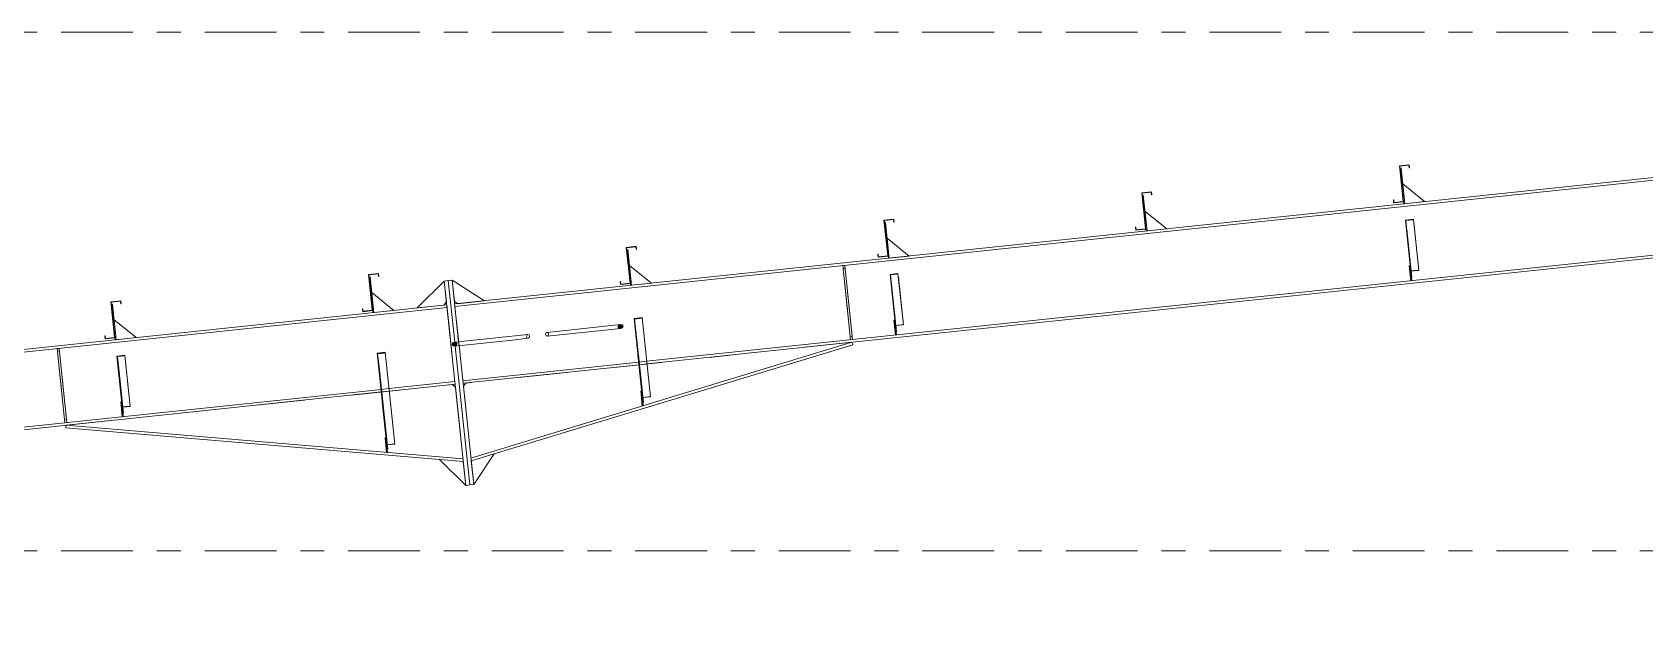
# Model space of a CAD drawing. Header units: millimetres. Extents: x -49 to 773, y -65 to 509.
# Drawn here: x 96.8 to 164.2, y 88.7 to 113.5 of the extents above; entities that cross this region are included whole.
import ezdxf

# ---------------------------------------------------------------- set-up
doc = ezdxf.new("R2010")
doc.units = ezdxf.units.MM
for name, pattern in [('XKITLINE00', [0]), ('XKITLINE02', [4, 2, -2]), ('XKITLINE03', [6, 3, -1, 1, -1])]:
    doc.linetypes.add(name, pattern=pattern)
doc.layers.add('Part', color=2, linetype='Continuous', lineweight=0)
doc.layers.add('S-grid', color=1, linetype='Continuous', lineweight=0)

# ---------------------------------------------------------------- blocks, each defined once
blk = doc.blocks.new('*A11')
at = {"layer": 'Part'}
blk.add_hatch(color=3, dxfattribs=at).paths.add_polyline_path([(100.331, 100.013), (100.662, 100.048), (100.664, 100.027), (100.35, 99.994), (100.392, 99.595), (100.375, 99.593)], flags=17)
blk = doc.blocks.new('*A12')
at = {"layer": 'Part'}
blk.add_hatch(color=3, dxfattribs=at).paths.add_polyline_path([(111.211, 100.135), (111.543, 100.17), (111.546, 100.141), (111.231, 100.108), (111.288, 99.565), (111.272, 99.563)], flags=17)
blk = doc.blocks.new('*A13')
at = {"layer": 'Part'}
blk.add_hatch(color=3, dxfattribs=at).paths.add_polyline_path([(121.952, 101.584), (122.283, 101.619), (122.286, 101.593), (121.971, 101.56), (122.023, 101.066), (122.007, 101.064)], flags=17)
blk = doc.blocks.new('*A14')
at = {"layer": 'Part'}
blk.add_hatch(color=3, dxfattribs=at).paths.add_polyline_path([(132.651, 103.422), (132.983, 103.457), (132.985, 103.436), (132.67, 103.403), (132.712, 103.004), (132.696, 103.002)], flags=17)
blk = doc.blocks.new('*A40')
at = {"layer": 'Part'}
blk.add_hatch(color=3, dxfattribs=at).paths.add_polyline_path([(121.375, 101.327), (121.454, 101.311), (121.492, 101.256), (121.466, 101.194), (121.393, 101.161), (121.314, 101.178), (121.276, 101.233), (121.301, 101.295)], flags=17)
blk = doc.blocks.new('*A41')
at = {"layer": 'Part'}
blk.add_hatch(color=3, dxfattribs=at).paths.add_polyline_path([(114.44, 100.596), (114.519, 100.579), (114.557, 100.524), (114.531, 100.462), (114.457, 100.43), (114.378, 100.446), (114.34, 100.501), (114.366, 100.563)], flags=17)
blk = doc.blocks.new('*A50')
at = {"layer": 'Part'}
blk.add_hatch(color=3, dxfattribs=at).paths.add_polyline_path([(100.076, 102.282), (100.491, 102.325), (100.504, 102.201), (100.489, 102.199), (100.477, 102.309), (100.093, 102.268), (100.25, 100.775), (99.836, 100.731), (99.823, 100.856), (99.838, 100.857), (99.849, 100.748), (100.234, 100.788)], flags=17)
blk = doc.blocks.new('*A51')
at = {"layer": 'Part'}
blk.add_hatch(color=3, dxfattribs=at).paths.add_polyline_path([(100.076, 102.282), (100.491, 102.325), (100.504, 102.201), (100.489, 102.199), (100.477, 102.309), (100.093, 102.268), (100.25, 100.775), (99.836, 100.731), (99.823, 100.856), (99.838, 100.857), (99.849, 100.748), (100.234, 100.788)], flags=17)
blk = doc.blocks.new('*A52')
at = {"layer": 'Part'}
blk.add_hatch(color=3, dxfattribs=at).paths.add_polyline_path([(110.85, 103.418), (111.264, 103.462), (111.277, 103.337), (111.263, 103.336), (111.251, 103.445), (110.866, 103.405), (111.024, 101.911), (110.61, 101.868), (110.596, 101.992), (110.611, 101.993), (110.623, 101.884), (111.007, 101.925)], flags=17)
blk = doc.blocks.new('*A53')
at = {"layer": 'Part'}
blk.add_hatch(color=3, dxfattribs=at).paths.add_polyline_path([(110.85, 103.418), (111.264, 103.462), (111.277, 103.337), (111.263, 103.336), (111.251, 103.445), (110.866, 103.405), (111.024, 101.911), (110.61, 101.868), (110.596, 101.992), (110.611, 101.993), (110.623, 101.884), (111.007, 101.925)], flags=17)
blk = doc.blocks.new('*A54')
at = {"layer": 'Part'}
blk.add_hatch(color=3, dxfattribs=at).paths.add_polyline_path([(121.624, 104.554), (122.038, 104.598), (122.051, 104.474), (122.036, 104.472), (122.025, 104.582), (121.64, 104.541), (121.798, 103.048), (121.383, 103.004), (121.37, 103.128), (121.385, 103.13), (121.396, 103.02), (121.781, 103.061)], flags=17)
blk = doc.blocks.new('*A55')
at = {"layer": 'Part'}
blk.add_hatch(color=3, dxfattribs=at).paths.add_polyline_path([(121.624, 104.554), (122.038, 104.598), (122.051, 104.474), (122.036, 104.472), (122.025, 104.582), (121.64, 104.541), (121.798, 103.048), (121.383, 103.004), (121.37, 103.128), (121.385, 103.13), (121.396, 103.02), (121.781, 103.061)], flags=17)
blk = doc.blocks.new('*A56')
at = {"layer": 'Part'}
blk.add_hatch(color=3, dxfattribs=at).paths.add_polyline_path([(132.397, 105.691), (132.811, 105.734), (132.825, 105.61), (132.81, 105.609), (132.798, 105.718), (132.414, 105.677), (132.571, 104.184), (132.157, 104.14), (132.144, 104.265), (132.159, 104.266), (132.17, 104.157), (132.555, 104.197)], flags=17)
blk = doc.blocks.new('*A57')
at = {"layer": 'Part'}
blk.add_hatch(color=3, dxfattribs=at).paths.add_polyline_path([(132.397, 105.691), (132.811, 105.734), (132.825, 105.61), (132.81, 105.609), (132.798, 105.718), (132.414, 105.677), (132.571, 104.184), (132.157, 104.14), (132.144, 104.265), (132.159, 104.266), (132.17, 104.157), (132.555, 104.197)], flags=17)
blk = doc.blocks.new('*A70')
at = {"layer": 'Part'}
blk.add_hatch(color=3, dxfattribs=at).paths.add_polyline_path([(154.199, 105.695), (154.53, 105.73), (154.532, 105.709), (154.217, 105.675), (154.259, 105.277), (154.243, 105.275)], flags=17)
blk = doc.blocks.new('*A76')
at = {"layer": 'Part'}
blk.add_hatch(color=3, dxfattribs=at).paths.add_polyline_path([(143.171, 106.827), (143.585, 106.871), (143.598, 106.746), (143.583, 106.745), (143.572, 106.854), (143.187, 106.814), (143.345, 105.32), (142.93, 105.277), (142.917, 105.401), (142.932, 105.403), (142.944, 105.293), (143.328, 105.334)], flags=17)
blk = doc.blocks.new('*A77')
at = {"layer": 'Part'}
blk.add_hatch(color=3, dxfattribs=at).paths.add_polyline_path([(143.171, 106.827), (143.585, 106.871), (143.598, 106.746), (143.583, 106.745), (143.572, 106.854), (143.187, 106.814), (143.345, 105.32), (142.93, 105.277), (142.917, 105.401), (142.932, 105.403), (142.944, 105.293), (143.328, 105.334)], flags=17)
blk = doc.blocks.new('*A79')
at = {"layer": 'Part'}
blk.add_hatch(color=3, dxfattribs=at).paths.add_polyline_path([(153.944, 107.963), (154.359, 108.007), (154.372, 107.883), (154.357, 107.881), (154.345, 107.991), (153.961, 107.95), (154.118, 106.457), (153.704, 106.413), (153.691, 106.537), (153.706, 106.539), (153.717, 106.43), (154.102, 106.47)], flags=17)
blk = doc.blocks.new('*A80')
at = {"layer": 'Part'}
blk.add_hatch(color=3, dxfattribs=at).paths.add_polyline_path([(153.944, 107.963), (154.359, 108.007), (154.372, 107.883), (154.357, 107.881), (154.345, 107.991), (153.961, 107.95), (154.118, 106.457), (153.704, 106.413), (153.691, 106.537), (153.706, 106.539), (153.717, 106.43), (154.102, 106.47)], flags=17)
blk = doc.blocks.new('*A276')
at = {"layer": 'S-grid', "color": 1, "linetype": 'XKITLINE03', "lineweight": 0}
blk.add_line((-10, 113.542), (165.458, 113.542), dxfattribs=at)
blk = doc.blocks.new('*A277')
at = {"layer": 'S-grid', "color": 1, "linetype": 'XKITLINE03', "lineweight": 0}
blk.add_line((-10, 91.875), (266.6, 91.875), dxfattribs=at)
blk = doc.blocks.new('*A279')
at = {"layer": 'Part', "color": 2, "linetype": 'XKITLINE00', "lineweight": 0}
for p, q in [((186.667, 109.806), (114.45, 102.189)), ((186.679, 109.698), (114.462, 102.081)), ((186.676, 109.723), (186.679, 109.698)), ((187.006, 106.599), (122.476, 99.793)), ((187.006, 106.599), (187.017, 106.491)), ((187.017, 106.491), (122.487, 99.685)), ((122.145, 99.758), (114.788, 98.982)), ((122.156, 99.65), (114.8, 98.874))]:
    blk.add_line(p, q, dxfattribs=at)
at = {"layer": 'Part', "color": 7, "linetype": 'XKITLINE02', "lineweight": 0}
for p, q in [((186.667, 109.806), (186.676, 109.723)), ((186.679, 109.698), (187.006, 106.599)), ((114.45, 102.189), (114.8, 98.874)), ((122.476, 99.793), (122.145, 99.758)), ((122.487, 99.685), (122.156, 99.65))]:
    blk.add_line(p, q, dxfattribs=at)
blk = doc.blocks.new('*A321')
at = {"layer": 'Part', "color": 2, "linetype": 'XKITLINE00', "lineweight": 0}
for p, q in [((114.119, 102.154), (15.029, 91.702)), ((114.13, 102.046), (15.151, 91.606)), ((111.371, 98.621), (25.514, 89.565)), ((111.382, 98.513), (25.525, 89.458)), ((114.457, 98.947), (111.702, 98.656)), ((114.468, 98.839), (111.714, 98.548)), ((25.182, 89.53), (18.657, 88.842)), ((25.194, 89.423), (18.779, 88.746))]:
    blk.add_line(p, q, dxfattribs=at)
at = {"layer": 'Part', "color": 7, "linetype": 'XKITLINE02', "lineweight": 0}
for p, q in [((114.119, 102.154), (114.468, 98.839)), ((111.702, 98.656), (111.371, 98.621)), ((111.714, 98.548), (111.382, 98.513)), ((15.029, 91.702), (18.779, 88.746)), ((25.514, 89.565), (25.182, 89.53)), ((25.525, 89.458), (25.194, 89.423))]:
    blk.add_line(p, q, dxfattribs=at)
blk = doc.blocks.new('*A331')
at = {"layer": 'Part', "color": 7, "linetype": 'XKITLINE02', "lineweight": 0}
for p, q in [((100.583, 97.625), (100.331, 100.013)), ((100.599, 97.626), (100.35, 99.994)), ((100.888, 97.908), (100.662, 100.048)), ((100.555, 97.886), (100.887, 97.921)), ((100.573, 97.875), (100.888, 97.908)), ((100.583, 97.625), (100.599, 97.626))]:
    blk.add_line(p, q, dxfattribs=at)
blk = doc.blocks.new('*A332')
at = {"layer": 'Part', "color": 7, "linetype": 'XKITLINE02', "lineweight": 0}
for p, q in [((111.635, 96.117), (111.211, 100.135)), ((111.652, 96.118), (111.231, 100.108)), ((111.947, 96.334), (111.543, 100.17)), ((111.615, 96.309), (111.946, 96.344)), ((111.632, 96.301), (111.947, 96.334)), ((111.635, 96.117), (111.652, 96.118))]:
    blk.add_line(p, q, dxfattribs=at)
blk = doc.blocks.new('*A333')
at = {"layer": 'Part', "color": 7, "linetype": 'XKITLINE02', "lineweight": 0}
for p, q in [((98.211, 97.124), (114.347, 98.826)), ((114.481, 98.718), (114.809, 95.607))]:
    blk.add_line(p, q, dxfattribs=at)
at = {"layer": 'Part', "color": 2, "linetype": 'XKITLINE00', "lineweight": 0}
for p, q in [((114.347, 98.826), (114.481, 98.718)), ((98.211, 97.124), (98.202, 97.016)), ((114.798, 95.717), (98.211, 97.124)), ((114.809, 95.607), (98.202, 97.016))]:
    blk.add_line(p, q, dxfattribs=at)
blk = doc.blocks.new('*A334')
at = {"layer": 'Part', "color": 2, "linetype": 'XKITLINE00', "lineweight": 0}
for p, q in [((111.542, 96.601), (111.584, 96.605)), ((111.607, 95.987), (111.542, 96.601)), ((111.604, 96.41), (111.649, 95.984))]:
    blk.add_line(p, q, dxfattribs=at)
at = {"layer": 'Part', "color": 7, "linetype": 'XKITLINE02', "lineweight": 0}
for p, q in [((111.584, 96.605), (111.604, 96.41)), ((111.595, 96.104), (111.636, 96.108)), ((111.607, 95.987), (111.608, 95.979)), ((111.649, 95.984), (111.608, 95.979))]:
    blk.add_line(p, q, dxfattribs=at)
blk = doc.blocks.new('*A335')
at = {"layer": 'Part', "color": 7, "linetype": 'XKITLINE02', "lineweight": 0}
for p, q in [((111.584, 96.605), (111.542, 96.601)), ((111.542, 96.601), (111.608, 95.979)), ((111.649, 95.984), (111.584, 96.605)), ((111.595, 96.104), (111.636, 96.108)), ((111.608, 95.979), (111.649, 95.984))]:
    blk.add_line(p, q, dxfattribs=at)
blk = doc.blocks.new('*A336')
at = {"layer": 'Part', "color": 2, "linetype": 'XKITLINE00', "lineweight": 0}
for p, q in [((100.49, 98.102), (100.532, 98.106)), ((100.556, 97.48), (100.49, 98.102)), ((100.559, 97.847), (100.597, 97.485))]:
    blk.add_line(p, q, dxfattribs=at)
at = {"layer": 'Part', "color": 7, "linetype": 'XKITLINE02', "lineweight": 0}
for p, q in [((100.532, 98.106), (100.559, 97.847)), ((100.543, 97.605), (100.584, 97.609)), ((100.597, 97.485), (100.556, 97.48))]:
    blk.add_line(p, q, dxfattribs=at)
blk = doc.blocks.new('*A337')
at = {"layer": 'Part', "color": 7, "linetype": 'XKITLINE02', "lineweight": 0}
for p, q in [((100.532, 98.106), (100.49, 98.102)), ((100.49, 98.102), (100.556, 97.48)), ((100.597, 97.485), (100.532, 98.106)), ((100.543, 97.605), (100.584, 97.609)), ((100.556, 97.48), (100.597, 97.485))]:
    blk.add_line(p, q, dxfattribs=at)
blk = doc.blocks.new('*A340')
at = {"layer": 'Part', "color": 7, "linetype": 'XKITLINE02', "lineweight": 0}
for p, q in [((97.915, 100.336), (97.832, 100.327)), ((97.832, 100.327), (98.159, 97.228)), ((97.845, 100.203), (97.928, 100.212)), ((98.242, 97.236), (97.915, 100.336)), ((98.146, 97.352), (98.228, 97.361)), ((98.159, 97.228), (98.242, 97.236))]:
    blk.add_line(p, q, dxfattribs=at)
blk = doc.blocks.new('*A341')
at = {"layer": 'Part', "color": 7, "linetype": 'XKITLINE02', "lineweight": 0}
for p, q in [((97.915, 100.336), (97.832, 100.327)), ((97.845, 100.203), (97.928, 100.212)), ((98.228, 97.361), (98.146, 97.352)), ((98.242, 97.236), (98.159, 97.228))]:
    blk.add_line(p, q, dxfattribs=at)
at = {"layer": 'Part', "color": 2, "linetype": 'XKITLINE00', "lineweight": 0}
for p, q in [((98.159, 97.228), (97.832, 100.327)), ((97.915, 100.336), (98.242, 97.236))]:
    blk.add_line(p, q, dxfattribs=at)
blk = doc.blocks.new('*A342')
at = {"layer": 'Part', "color": 2, "linetype": 'XKITLINE00', "lineweight": 0}
for p, q in [((100.331, 100.013), (100.662, 100.048)), ((100.375, 99.593), (100.331, 100.013)), ((100.664, 100.027), (100.35, 99.994)), ((100.35, 99.994), (100.392, 99.595)), ((100.662, 100.048), (100.888, 97.908)), ((100.392, 99.595), (100.375, 99.593)), ((100.375, 99.593), (100.559, 97.847)), ((100.599, 97.626), (100.392, 99.595)), ((100.573, 97.875), (100.888, 97.908)), ((100.583, 97.625), (100.599, 97.626))]:
    blk.add_line(p, q, dxfattribs=at)
at = {"layer": 'Part', "color": 7, "linetype": 'XKITLINE02', "lineweight": 0}
for p, q in [((100.555, 97.886), (100.887, 97.921)), ((100.559, 97.847), (100.583, 97.625))]:
    blk.add_line(p, q, dxfattribs=at)
blk = doc.blocks.new('*A343')
at = {"layer": 'Part', "color": 2, "linetype": 'XKITLINE00', "lineweight": 0}
for p, q in [((100.143, 102.188), (100.102, 102.184)), ((100.301, 100.696), (100.143, 102.188)), ((100.25, 100.775), (100.259, 100.692))]:
    blk.add_line(p, q, dxfattribs=at)
at = {"layer": 'Part', "color": 7, "linetype": 'XKITLINE02', "lineweight": 0}
for p, q in [((100.102, 102.184), (100.25, 100.775)), ((100.259, 100.692), (100.301, 100.696))]:
    blk.add_line(p, q, dxfattribs=at)
blk = doc.blocks.new('*A344')
at = {"layer": 'Part', "color": 2, "linetype": 'XKITLINE00', "lineweight": 0}
blk.add_line((101.129, 100.784), (100.213, 101.525), dxfattribs=at)
at = {"layer": 'Part', "color": 7, "linetype": 'XKITLINE02', "lineweight": 0}
for p, q in [((100.213, 101.525), (100.301, 100.696)), ((100.301, 100.696), (101.129, 100.784))]:
    blk.add_line(p, q, dxfattribs=at)
blk = doc.blocks.new('*A345')
at = {"layer": 'Part', "color": 2, "linetype": 'XKITLINE00', "lineweight": 0}
for p, q in [((114.014, 103.148), (112.876, 102.023)), ((113.994, 102.141), (114.106, 102.278))]:
    blk.add_line(p, q, dxfattribs=at)
at = {"layer": 'Part', "color": 7, "linetype": 'XKITLINE02', "lineweight": 0}
for p, q in [((114.106, 102.278), (114.014, 103.148)), ((112.876, 102.023), (113.994, 102.141))]:
    blk.add_line(p, q, dxfattribs=at)
blk = doc.blocks.new('*A346')
at = {"layer": 'Part', "color": 2, "linetype": 'XKITLINE00', "lineweight": 0}
blk.add_line((111.903, 101.92), (110.987, 102.662), dxfattribs=at)
at = {"layer": 'Part', "color": 7, "linetype": 'XKITLINE02', "lineweight": 0}
for p, q in [((110.987, 102.662), (111.074, 101.833)), ((111.074, 101.833), (111.903, 101.92))]:
    blk.add_line(p, q, dxfattribs=at)
blk = doc.blocks.new('*A347')
at = {"layer": 'Part', "color": 2, "linetype": 'XKITLINE00', "lineweight": 0}
for p, q in [((110.917, 103.325), (110.875, 103.32)), ((111.074, 101.833), (110.917, 103.325)), ((111.024, 101.911), (111.033, 101.828))]:
    blk.add_line(p, q, dxfattribs=at)
at = {"layer": 'Part', "color": 7, "linetype": 'XKITLINE02', "lineweight": 0}
for p, q in [((110.875, 103.32), (111.024, 101.911)), ((111.033, 101.828), (111.074, 101.833))]:
    blk.add_line(p, q, dxfattribs=at)
blk = doc.blocks.new('*A348')
at = {"layer": 'Part', "color": 2, "linetype": 'XKITLINE00', "lineweight": 0}
for p, q in [((111.543, 100.17), (111.211, 100.135)), ((111.211, 100.135), (111.604, 96.41)), ((111.231, 100.108), (111.546, 100.141)), ((111.231, 100.108), (111.288, 99.565)), ((111.947, 96.334), (111.543, 100.17)), ((111.288, 99.565), (111.272, 99.563)), ((111.652, 96.118), (111.288, 99.565)), ((111.632, 96.301), (111.947, 96.334)), ((111.635, 96.117), (111.652, 96.118))]:
    blk.add_line(p, q, dxfattribs=at)
at = {"layer": 'Part', "color": 7, "linetype": 'XKITLINE02', "lineweight": 0}
for p, q in [((111.604, 96.41), (111.635, 96.117)), ((111.615, 96.309), (111.946, 96.344))]:
    blk.add_line(p, q, dxfattribs=at)
blk = doc.blocks.new('*A349')
at = {"layer": 'Part', "color": 7, "linetype": 'XKITLINE02', "lineweight": 0}
for p, q in [((122.322, 98.073), (121.952, 101.584)), ((122.339, 98.075), (121.971, 101.56)), ((122.633, 98.308), (122.283, 101.619)), ((122.3, 98.284), (122.631, 98.319)), ((122.318, 98.275), (122.633, 98.308)), ((122.322, 98.073), (122.339, 98.075))]:
    blk.add_line(p, q, dxfattribs=at)
blk = doc.blocks.new('*A350')
at = {"layer": 'Part', "color": 7, "linetype": 'XKITLINE02', "lineweight": 0}
for p, q in [((132.903, 101.034), (132.651, 103.422)), ((132.92, 101.035), (132.67, 103.403)), ((133.209, 101.317), (132.983, 103.457)), ((132.876, 101.295), (133.207, 101.33)), ((132.894, 101.284), (133.209, 101.317)), ((132.903, 101.034), (132.92, 101.035))]:
    blk.add_line(p, q, dxfattribs=at)
blk = doc.blocks.new('*A351')
at = {"layer": 'Part', "color": 7, "linetype": 'XKITLINE02', "lineweight": 0}
for p, q in [((131.057, 100.589), (114.921, 98.887)), ((114.813, 98.753), (115.141, 95.642))]:
    blk.add_line(p, q, dxfattribs=at)
at = {"layer": 'Part', "color": 2, "linetype": 'XKITLINE00', "lineweight": 0}
for p, q in [((131.057, 100.589), (115.129, 95.752)), ((131.089, 100.485), (115.141, 95.642)), ((131.057, 100.589), (131.089, 100.485)), ((114.921, 98.887), (114.813, 98.753))]:
    blk.add_line(p, q, dxfattribs=at)
blk = doc.blocks.new('*A352')
at = {"layer": 'Part', "color": 2, "linetype": 'XKITLINE00', "lineweight": 0}
blk.add_line((113.813, 95.691), (114.914, 94.612), dxfattribs=at)
at = {"layer": 'Part', "color": 7, "linetype": 'XKITLINE02', "lineweight": 0}
for p, q in [((114.809, 95.607), (113.813, 95.691)), ((114.914, 94.612), (114.809, 95.607))]:
    blk.add_line(p, q, dxfattribs=at)
blk = doc.blocks.new('*A353')
at = {"layer": 'Part', "color": 7, "linetype": 'XKITLINE02', "lineweight": 0}
for p, q in [((116.098, 95.932), (115.141, 95.642)), ((115.141, 95.642), (115.246, 94.647))]:
    blk.add_line(p, q, dxfattribs=at)
at = {"layer": 'Part', "color": 2, "linetype": 'XKITLINE00', "lineweight": 0}
blk.add_line((115.246, 94.647), (116.098, 95.932), dxfattribs=at)
blk = doc.blocks.new('*A354')
at = {"layer": 'Part', "color": 2, "linetype": 'XKITLINE00', "lineweight": 0}
for p, q in [((114.18, 103.166), (114.014, 103.148)), ((114.014, 103.148), (114.914, 94.612)), ((114.18, 103.166), (114.451, 100.597)), ((115.08, 94.63), (114.468, 100.431)), ((115.08, 94.63), (114.914, 94.612))]:
    blk.add_line(p, q, dxfattribs=at)
at = {"layer": 'Part', "color": 7, "linetype": 'XKITLINE02', "lineweight": 0}
blk.add_line((114.451, 100.597), (114.468, 100.431), dxfattribs=at)
blk = doc.blocks.new('*A355')
at = {"layer": 'Part', "color": 2, "linetype": 'XKITLINE00', "lineweight": 0}
for p, q in [((114.345, 103.183), (114.18, 103.166)), ((114.18, 103.166), (114.451, 100.597)), ((114.345, 103.183), (114.616, 100.614)), ((114.634, 100.449), (115.246, 94.647)), ((115.08, 94.63), (114.468, 100.431)), ((115.246, 94.647), (115.08, 94.63))]:
    blk.add_line(p, q, dxfattribs=at)
at = {"layer": 'Part', "color": 7, "linetype": 'XKITLINE02', "lineweight": 0}
for p, q in [((114.451, 100.597), (114.468, 100.431)), ((114.616, 100.614), (114.634, 100.449))]:
    blk.add_line(p, q, dxfattribs=at)
blk = doc.blocks.new('*A356')
at = {"layer": 'Part', "color": 2, "linetype": 'XKITLINE00', "lineweight": 0}
for p, q in [((122.283, 101.619), (121.952, 101.584)), ((121.952, 101.584), (122.293, 98.349)), ((121.971, 101.56), (122.286, 101.593)), ((121.971, 101.56), (122.023, 101.066)), ((122.633, 98.308), (122.283, 101.619)), ((122.023, 101.066), (122.007, 101.064)), ((122.339, 98.075), (122.023, 101.066)), ((122.318, 98.275), (122.633, 98.308)), ((122.322, 98.073), (122.339, 98.075))]:
    blk.add_line(p, q, dxfattribs=at)
at = {"layer": 'Part', "color": 7, "linetype": 'XKITLINE02', "lineweight": 0}
for p, q in [((122.293, 98.349), (122.322, 98.073)), ((122.3, 98.284), (122.631, 98.319))]:
    blk.add_line(p, q, dxfattribs=at)
blk = doc.blocks.new('*A357')
at = {"layer": 'Part', "color": 2, "linetype": 'XKITLINE00', "lineweight": 0}
for p, q in [((121.69, 104.461), (121.649, 104.457)), ((121.848, 102.969), (121.69, 104.461)), ((121.798, 103.048), (121.806, 102.965))]:
    blk.add_line(p, q, dxfattribs=at)
at = {"layer": 'Part', "color": 7, "linetype": 'XKITLINE02', "lineweight": 0}
for p, q in [((121.649, 104.457), (121.798, 103.048)), ((121.806, 102.965), (121.848, 102.969))]:
    blk.add_line(p, q, dxfattribs=at)
blk = doc.blocks.new('*A358')
at = {"layer": 'Part', "color": 2, "linetype": 'XKITLINE00', "lineweight": 0}
blk.add_line((122.676, 103.057), (121.76, 103.798), dxfattribs=at)
at = {"layer": 'Part', "color": 7, "linetype": 'XKITLINE02', "lineweight": 0}
for p, q in [((121.76, 103.798), (121.848, 102.969)), ((121.848, 102.969), (122.676, 103.057))]:
    blk.add_line(p, q, dxfattribs=at)
blk = doc.blocks.new('*A359')
at = {"layer": 'Part', "color": 2, "linetype": 'XKITLINE00', "lineweight": 0}
for p, q in [((122.229, 98.557), (122.271, 98.562)), ((122.295, 97.936), (122.229, 98.557)), ((122.293, 98.349), (122.336, 97.94)), ((122.336, 97.94), (122.295, 97.936))]:
    blk.add_line(p, q, dxfattribs=at)
at = {"layer": 'Part', "color": 7, "linetype": 'XKITLINE02', "lineweight": 0}
for p, q in [((122.271, 98.562), (122.293, 98.349)), ((122.282, 98.06), (122.323, 98.065))]:
    blk.add_line(p, q, dxfattribs=at)
blk = doc.blocks.new('*A360')
at = {"layer": 'Part', "color": 7, "linetype": 'XKITLINE02', "lineweight": 0}
for p, q in [((122.271, 98.562), (122.229, 98.557)), ((122.229, 98.557), (122.295, 97.936)), ((122.336, 97.94), (122.271, 98.562)), ((122.282, 98.06), (122.323, 98.065)), ((122.295, 97.936), (122.336, 97.94))]:
    blk.add_line(p, q, dxfattribs=at)
blk = doc.blocks.new('*A361')
at = {"layer": 'Part', "color": 2, "linetype": 'XKITLINE00', "lineweight": 0}
for p, q in [((115.693, 102.32), (114.345, 103.183)), ((114.437, 102.313), (114.575, 102.202))]:
    blk.add_line(p, q, dxfattribs=at)
at = {"layer": 'Part', "color": 7, "linetype": 'XKITLINE02', "lineweight": 0}
for p, q in [((114.345, 103.183), (114.437, 102.313)), ((114.575, 102.202), (115.693, 102.32))]:
    blk.add_line(p, q, dxfattribs=at)
blk = doc.blocks.new('*A362')
at = {"layer": 'Part', "color": 7, "linetype": 'XKITLINE02', "lineweight": 0}
for p, q in [((132.853, 101.515), (132.811, 101.511)), ((132.811, 101.511), (132.877, 100.89)), ((132.918, 100.894), (132.853, 101.515)), ((132.864, 101.014), (132.905, 101.018)), ((132.877, 100.89), (132.918, 100.894))]:
    blk.add_line(p, q, dxfattribs=at)
blk = doc.blocks.new('*A363')
at = {"layer": 'Part', "color": 2, "linetype": 'XKITLINE00', "lineweight": 0}
for p, q in [((132.811, 101.511), (132.853, 101.515)), ((132.877, 100.89), (132.811, 101.511)), ((132.88, 101.256), (132.918, 100.894))]:
    blk.add_line(p, q, dxfattribs=at)
at = {"layer": 'Part', "color": 7, "linetype": 'XKITLINE02', "lineweight": 0}
for p, q in [((132.853, 101.515), (132.88, 101.256)), ((132.864, 101.014), (132.905, 101.018)), ((132.918, 100.894), (132.877, 100.89))]:
    blk.add_line(p, q, dxfattribs=at)
blk = doc.blocks.new('*A364')
at = {"layer": 'Part', "color": 2, "linetype": 'XKITLINE00', "lineweight": 0}
blk.add_line((133.45, 104.193), (132.534, 104.934), dxfattribs=at)
at = {"layer": 'Part', "color": 7, "linetype": 'XKITLINE02', "lineweight": 0}
for p, q in [((132.534, 104.934), (132.621, 104.106)), ((132.621, 104.106), (133.45, 104.193))]:
    blk.add_line(p, q, dxfattribs=at)
blk = doc.blocks.new('*A365')
at = {"layer": 'Part', "color": 2, "linetype": 'XKITLINE00', "lineweight": 0}
for p, q in [((132.464, 105.597), (132.422, 105.593)), ((132.621, 104.106), (132.464, 105.597)), ((132.571, 104.184), (132.58, 104.101))]:
    blk.add_line(p, q, dxfattribs=at)
at = {"layer": 'Part', "color": 7, "linetype": 'XKITLINE02', "lineweight": 0}
for p, q in [((132.422, 105.593), (132.571, 104.184)), ((132.58, 104.101), (132.621, 104.106))]:
    blk.add_line(p, q, dxfattribs=at)
blk = doc.blocks.new('*A366')
at = {"layer": 'Part', "color": 2, "linetype": 'XKITLINE00', "lineweight": 0}
for p, q in [((132.651, 103.422), (132.983, 103.457)), ((132.696, 103.002), (132.651, 103.422)), ((132.67, 103.403), (132.985, 103.436)), ((132.92, 101.035), (132.67, 103.403)), ((132.983, 103.457), (133.209, 101.317)), ((132.696, 103.002), (132.712, 103.004)), ((132.696, 103.002), (132.88, 101.256)), ((132.894, 101.284), (133.209, 101.317)), ((132.903, 101.034), (132.92, 101.035))]:
    blk.add_line(p, q, dxfattribs=at)
at = {"layer": 'Part', "color": 7, "linetype": 'XKITLINE02', "lineweight": 0}
for p, q in [((132.876, 101.295), (133.207, 101.33)), ((132.88, 101.256), (132.903, 101.034))]:
    blk.add_line(p, q, dxfattribs=at)
blk = doc.blocks.new('*A367')
at = {"layer": 'Part', "color": 7, "linetype": 'XKITLINE02', "lineweight": 0}
for p, q in [((130.76, 103.8), (130.677, 103.792)), ((130.677, 103.792), (131.004, 100.692)), ((130.69, 103.667), (130.773, 103.676)), ((131.087, 100.701), (130.76, 103.8)), ((130.991, 100.816), (131.074, 100.825)), ((131.004, 100.692), (131.087, 100.701))]:
    blk.add_line(p, q, dxfattribs=at)
blk = doc.blocks.new('*A368')
at = {"layer": 'Part', "color": 7, "linetype": 'XKITLINE02', "lineweight": 0}
for p, q in [((130.76, 103.8), (130.677, 103.792)), ((130.69, 103.667), (130.773, 103.676)), ((131.074, 100.825), (130.991, 100.816)), ((131.087, 100.701), (131.004, 100.692))]:
    blk.add_line(p, q, dxfattribs=at)
at = {"layer": 'Part', "color": 2, "linetype": 'XKITLINE00', "lineweight": 0}
for p, q in [((131.004, 100.692), (130.677, 103.792)), ((130.76, 103.8), (131.087, 100.701))]:
    blk.add_line(p, q, dxfattribs=at)
blk = doc.blocks.new('*A442')
at = {"layer": 'Part', "color": 2, "linetype": 'XKITLINE00', "lineweight": 0}
for p, q in [((121.375, 101.327), (118.972, 101.074)), ((121.393, 101.161), (118.989, 100.908)), ((121.301, 101.295), (121.276, 101.233)), ((121.276, 101.233), (121.314, 101.178)), ((121.375, 101.327), (121.301, 101.295)), ((121.314, 101.178), (121.393, 101.161)), ((121.454, 101.311), (121.375, 101.327)), ((121.393, 101.161), (121.466, 101.194)), ((121.492, 101.256), (121.454, 101.311)), ((121.466, 101.194), (121.492, 101.256))]:
    blk.add_line(p, q, dxfattribs=at)
at = {"layer": 'Part', "color": 7, "linetype": 'XKITLINE02', "lineweight": 0}
for p, q in [((118.25, 100.914), (118.263, 100.974)), ((118.275, 100.857), (118.25, 100.914)), ((118.263, 100.974), (118.305, 101.003)), ((118.322, 100.838), (118.275, 100.857)), ((118.972, 101.074), (118.305, 101.003)), ((118.305, 101.003), (118.352, 100.984)), ((118.989, 100.908), (118.322, 100.838)), ((118.365, 100.867), (118.322, 100.838)), ((118.352, 100.984), (118.377, 100.927)), ((118.377, 100.927), (118.365, 100.867))]:
    blk.add_line(p, q, dxfattribs=at)
blk = doc.blocks.new('*A443')
at = {"layer": 'Part', "color": 2, "linetype": 'XKITLINE00', "lineweight": 0}
for p, q in [((114.366, 100.563), (114.34, 100.501)), ((114.34, 100.501), (114.378, 100.446)), ((114.44, 100.596), (114.366, 100.563)), ((114.378, 100.446), (114.457, 100.43)), ((116.844, 100.849), (114.44, 100.596)), ((114.519, 100.579), (114.44, 100.596)), ((116.862, 100.684), (114.457, 100.43)), ((114.457, 100.43), (114.531, 100.462)), ((114.557, 100.524), (114.519, 100.579)), ((114.531, 100.462), (114.557, 100.524))]:
    blk.add_line(p, q, dxfattribs=at)
at = {"layer": 'Part', "color": 7, "linetype": 'XKITLINE02', "lineweight": 0}
for p, q in [((117.511, 100.92), (116.844, 100.849)), ((117.528, 100.754), (116.862, 100.684)), ((117.456, 100.83), (117.469, 100.891)), ((117.481, 100.773), (117.456, 100.83)), ((117.469, 100.891), (117.511, 100.92)), ((117.528, 100.754), (117.481, 100.773)), ((117.511, 100.92), (117.558, 100.9)), ((117.571, 100.783), (117.528, 100.754)), ((117.558, 100.9), (117.583, 100.843)), ((117.583, 100.843), (117.571, 100.783))]:
    blk.add_line(p, q, dxfattribs=at)
blk = doc.blocks.new('*A452')
at = {"layer": 'Part', "color": 2, "linetype": 'XKITLINE00', "lineweight": 0}
for p, q in [((100.076, 102.282), (100.491, 102.325)), ((100.234, 100.788), (100.076, 102.282)), ((100.477, 102.309), (100.093, 102.268)), ((100.093, 102.268), (100.25, 100.775)), ((100.489, 102.199), (100.477, 102.309)), ((100.504, 102.201), (100.489, 102.199)), ((100.491, 102.325), (100.504, 102.201)), ((99.823, 100.856), (99.838, 100.857)), ((99.836, 100.731), (99.823, 100.856)), ((100.25, 100.775), (99.836, 100.731)), ((99.838, 100.857), (99.849, 100.748)), ((99.849, 100.748), (100.234, 100.788))]:
    blk.add_line(p, q, dxfattribs=at)
blk = doc.blocks.new('*A453')
at = {"layer": 'Part', "color": 2, "linetype": 'XKITLINE00', "lineweight": 0}
for p, q in [((100.076, 102.282), (100.491, 102.325)), ((100.234, 100.788), (100.076, 102.282)), ((100.477, 102.309), (100.093, 102.268)), ((100.093, 102.268), (100.25, 100.775)), ((100.489, 102.199), (100.477, 102.309)), ((100.504, 102.201), (100.489, 102.199)), ((100.491, 102.325), (100.504, 102.201)), ((99.823, 100.856), (99.838, 100.857)), ((99.836, 100.731), (99.823, 100.856)), ((100.25, 100.775), (99.836, 100.731)), ((99.838, 100.857), (99.849, 100.748)), ((99.849, 100.748), (100.234, 100.788))]:
    blk.add_line(p, q, dxfattribs=at)
blk = doc.blocks.new('*A454')
at = {"layer": 'Part', "color": 2, "linetype": 'XKITLINE00', "lineweight": 0}
for p, q in [((110.85, 103.418), (111.264, 103.462)), ((111.007, 101.925), (110.85, 103.418)), ((111.251, 103.445), (110.866, 103.405)), ((110.866, 103.405), (111.024, 101.911)), ((111.263, 103.336), (111.251, 103.445)), ((111.277, 103.337), (111.263, 103.336)), ((111.264, 103.462), (111.277, 103.337)), ((110.596, 101.992), (110.611, 101.993)), ((110.61, 101.868), (110.596, 101.992)), ((111.024, 101.911), (110.61, 101.868)), ((110.611, 101.993), (110.623, 101.884)), ((110.623, 101.884), (111.007, 101.925))]:
    blk.add_line(p, q, dxfattribs=at)
blk = doc.blocks.new('*A455')
at = {"layer": 'Part', "color": 2, "linetype": 'XKITLINE00', "lineweight": 0}
for p, q in [((110.85, 103.418), (111.264, 103.462)), ((111.007, 101.925), (110.85, 103.418)), ((111.251, 103.445), (110.866, 103.405)), ((110.866, 103.405), (111.024, 101.911)), ((111.263, 103.336), (111.251, 103.445)), ((111.277, 103.337), (111.263, 103.336)), ((111.264, 103.462), (111.277, 103.337)), ((110.596, 101.992), (110.611, 101.993)), ((110.61, 101.868), (110.596, 101.992)), ((111.024, 101.911), (110.61, 101.868)), ((110.611, 101.993), (110.623, 101.884)), ((110.623, 101.884), (111.007, 101.925))]:
    blk.add_line(p, q, dxfattribs=at)
blk = doc.blocks.new('*A456')
at = {"layer": 'Part', "color": 2, "linetype": 'XKITLINE00', "lineweight": 0}
for p, q in [((121.624, 104.554), (122.038, 104.598)), ((121.781, 103.061), (121.624, 104.554)), ((122.025, 104.582), (121.64, 104.541)), ((121.64, 104.541), (121.798, 103.048)), ((122.036, 104.472), (122.025, 104.582)), ((122.038, 104.598), (122.051, 104.474)), ((122.051, 104.474), (122.036, 104.472)), ((121.37, 103.128), (121.385, 103.13)), ((121.383, 103.004), (121.37, 103.128)), ((121.798, 103.048), (121.383, 103.004)), ((121.385, 103.13), (121.396, 103.02)), ((121.396, 103.02), (121.781, 103.061))]:
    blk.add_line(p, q, dxfattribs=at)
blk = doc.blocks.new('*A457')
at = {"layer": 'Part', "color": 2, "linetype": 'XKITLINE00', "lineweight": 0}
for p, q in [((121.624, 104.554), (122.038, 104.598)), ((121.781, 103.061), (121.624, 104.554)), ((122.025, 104.582), (121.64, 104.541)), ((121.64, 104.541), (121.798, 103.048)), ((122.036, 104.472), (122.025, 104.582)), ((122.038, 104.598), (122.051, 104.474)), ((122.051, 104.474), (122.036, 104.472)), ((121.37, 103.128), (121.385, 103.13)), ((121.383, 103.004), (121.37, 103.128)), ((121.798, 103.048), (121.383, 103.004)), ((121.385, 103.13), (121.396, 103.02)), ((121.396, 103.02), (121.781, 103.061))]:
    blk.add_line(p, q, dxfattribs=at)
blk = doc.blocks.new('*A458')
at = {"layer": 'Part', "color": 2, "linetype": 'XKITLINE00', "lineweight": 0}
for p, q in [((132.397, 105.691), (132.811, 105.734)), ((132.555, 104.197), (132.397, 105.691)), ((132.798, 105.718), (132.414, 105.677)), ((132.414, 105.677), (132.571, 104.184)), ((132.81, 105.609), (132.798, 105.718)), ((132.825, 105.61), (132.81, 105.609)), ((132.811, 105.734), (132.825, 105.61)), ((132.144, 104.265), (132.159, 104.266)), ((132.157, 104.14), (132.144, 104.265)), ((132.571, 104.184), (132.157, 104.14)), ((132.159, 104.266), (132.17, 104.157)), ((132.17, 104.157), (132.555, 104.197))]:
    blk.add_line(p, q, dxfattribs=at)
blk = doc.blocks.new('*A459')
at = {"layer": 'Part', "color": 2, "linetype": 'XKITLINE00', "lineweight": 0}
for p, q in [((132.397, 105.691), (132.811, 105.734)), ((132.555, 104.197), (132.397, 105.691)), ((132.798, 105.718), (132.414, 105.677)), ((132.414, 105.677), (132.571, 104.184)), ((132.81, 105.609), (132.798, 105.718)), ((132.825, 105.61), (132.81, 105.609)), ((132.811, 105.734), (132.825, 105.61)), ((132.144, 104.265), (132.159, 104.266)), ((132.157, 104.14), (132.144, 104.265)), ((132.571, 104.184), (132.157, 104.14)), ((132.159, 104.266), (132.17, 104.157)), ((132.17, 104.157), (132.555, 104.197))]:
    blk.add_line(p, q, dxfattribs=at)
blk = doc.blocks.new('*A542')
at = {"layer": 'Part', "color": 7, "linetype": 'XKITLINE02', "lineweight": 0}
for p, q in [((154.451, 103.306), (154.199, 105.695)), ((154.467, 103.308), (154.217, 105.675)), ((154.756, 103.59), (154.53, 105.73)), ((154.423, 103.568), (154.754, 103.603)), ((154.441, 103.557), (154.756, 103.59)), ((154.451, 103.306), (154.467, 103.308))]:
    blk.add_line(p, q, dxfattribs=at)
blk = doc.blocks.new('*A544')
at = {"layer": 'Part', "color": 2, "linetype": 'XKITLINE00', "lineweight": 0}
for p, q in [((154.199, 105.695), (154.53, 105.73)), ((154.243, 105.275), (154.199, 105.695)), ((154.532, 105.709), (154.217, 105.675)), ((154.217, 105.675), (154.259, 105.277)), ((154.259, 105.277), (154.243, 105.275)), ((154.243, 105.275), (154.427, 103.528)), ((154.467, 103.308), (154.259, 105.277)), ((154.53, 105.73), (154.756, 103.59)), ((154.441, 103.557), (154.756, 103.59)), ((154.451, 103.306), (154.467, 103.308))]:
    blk.add_line(p, q, dxfattribs=at)
at = {"layer": 'Part', "color": 7, "linetype": 'XKITLINE02', "lineweight": 0}
for p, q in [((154.423, 103.568), (154.754, 103.603)), ((154.427, 103.528), (154.451, 103.306))]:
    blk.add_line(p, q, dxfattribs=at)
blk = doc.blocks.new('*A545')
at = {"layer": 'Part', "color": 2, "linetype": 'XKITLINE00', "lineweight": 0}
for p, q in [((154.011, 107.87), (153.97, 107.866)), ((154.168, 106.378), (154.011, 107.87)), ((154.118, 106.457), (154.127, 106.374))]:
    blk.add_line(p, q, dxfattribs=at)
at = {"layer": 'Part', "color": 7, "linetype": 'XKITLINE02', "lineweight": 0}
for p, q in [((153.97, 107.866), (154.118, 106.457)), ((154.127, 106.374), (154.168, 106.378))]:
    blk.add_line(p, q, dxfattribs=at)
blk = doc.blocks.new('*A546')
at = {"layer": 'Part', "color": 2, "linetype": 'XKITLINE00', "lineweight": 0}
blk.add_line((154.997, 106.466), (154.081, 107.207), dxfattribs=at)
at = {"layer": 'Part', "color": 7, "linetype": 'XKITLINE02', "lineweight": 0}
for p, q in [((154.081, 107.207), (154.168, 106.378)), ((154.168, 106.378), (154.997, 106.466))]:
    blk.add_line(p, q, dxfattribs=at)
blk = doc.blocks.new('*A547')
at = {"layer": 'Part', "color": 2, "linetype": 'XKITLINE00', "lineweight": 0}
for p, q in [((154.358, 103.784), (154.4, 103.788)), ((154.424, 103.162), (154.358, 103.784)), ((154.427, 103.528), (154.465, 103.167))]:
    blk.add_line(p, q, dxfattribs=at)
at = {"layer": 'Part', "color": 7, "linetype": 'XKITLINE02', "lineweight": 0}
for p, q in [((154.4, 103.788), (154.427, 103.528)), ((154.411, 103.287), (154.452, 103.291)), ((154.465, 103.167), (154.424, 103.162))]:
    blk.add_line(p, q, dxfattribs=at)
blk = doc.blocks.new('*A548')
at = {"layer": 'Part', "color": 7, "linetype": 'XKITLINE02', "lineweight": 0}
for p, q in [((154.4, 103.788), (154.358, 103.784)), ((154.358, 103.784), (154.424, 103.162)), ((154.465, 103.167), (154.4, 103.788)), ((154.411, 103.287), (154.452, 103.291)), ((154.424, 103.162), (154.465, 103.167))]:
    blk.add_line(p, q, dxfattribs=at)
blk = doc.blocks.new('*A577')
at = {"layer": 'Part', "color": 2, "linetype": 'XKITLINE00', "lineweight": 0}
for p, q in [((143.171, 106.827), (143.585, 106.871)), ((143.328, 105.334), (143.171, 106.827)), ((143.572, 106.854), (143.187, 106.814)), ((143.187, 106.814), (143.345, 105.32)), ((143.583, 106.745), (143.572, 106.854)), ((143.598, 106.746), (143.583, 106.745)), ((143.585, 106.871), (143.598, 106.746)), ((142.917, 105.401), (142.932, 105.403)), ((142.93, 105.277), (142.917, 105.401)), ((143.345, 105.32), (142.93, 105.277)), ((142.932, 105.403), (142.944, 105.293)), ((142.944, 105.293), (143.328, 105.334))]:
    blk.add_line(p, q, dxfattribs=at)
blk = doc.blocks.new('*A578')
at = {"layer": 'Part', "color": 2, "linetype": 'XKITLINE00', "lineweight": 0}
for p, q in [((143.171, 106.827), (143.585, 106.871)), ((143.328, 105.334), (143.171, 106.827)), ((143.572, 106.854), (143.187, 106.814)), ((143.187, 106.814), (143.345, 105.32)), ((143.583, 106.745), (143.572, 106.854)), ((143.598, 106.746), (143.583, 106.745)), ((143.585, 106.871), (143.598, 106.746)), ((142.917, 105.401), (142.932, 105.403)), ((142.93, 105.277), (142.917, 105.401)), ((143.345, 105.32), (142.93, 105.277)), ((142.932, 105.403), (142.944, 105.293)), ((142.944, 105.293), (143.328, 105.334))]:
    blk.add_line(p, q, dxfattribs=at)
blk = doc.blocks.new('*A579')
at = {"layer": 'Part', "color": 2, "linetype": 'XKITLINE00', "lineweight": 0}
blk.add_line((144.224, 105.329), (143.307, 106.071), dxfattribs=at)
at = {"layer": 'Part', "color": 7, "linetype": 'XKITLINE02', "lineweight": 0}
for p, q in [((143.307, 106.071), (143.395, 105.242)), ((143.395, 105.242), (144.224, 105.329))]:
    blk.add_line(p, q, dxfattribs=at)
blk = doc.blocks.new('*A580')
at = {"layer": 'Part', "color": 2, "linetype": 'XKITLINE00', "lineweight": 0}
for p, q in [((143.237, 106.734), (143.196, 106.729)), ((143.395, 105.242), (143.237, 106.734)), ((143.345, 105.32), (143.353, 105.237))]:
    blk.add_line(p, q, dxfattribs=at)
at = {"layer": 'Part', "color": 7, "linetype": 'XKITLINE02', "lineweight": 0}
for p, q in [((143.196, 106.729), (143.345, 105.32)), ((143.353, 105.237), (143.395, 105.242))]:
    blk.add_line(p, q, dxfattribs=at)
blk = doc.blocks.new('*A582')
at = {"layer": 'Part', "color": 2, "linetype": 'XKITLINE00', "lineweight": 0}
for p, q in [((153.944, 107.963), (154.359, 108.007)), ((154.102, 106.47), (153.944, 107.963)), ((154.345, 107.991), (153.961, 107.95)), ((153.961, 107.95), (154.118, 106.457)), ((154.357, 107.881), (154.345, 107.991)), ((154.372, 107.883), (154.357, 107.881)), ((154.359, 108.007), (154.372, 107.883)), ((153.691, 106.537), (153.706, 106.539)), ((153.704, 106.413), (153.691, 106.537)), ((153.706, 106.539), (153.717, 106.43)), ((154.118, 106.457), (153.704, 106.413)), ((153.717, 106.43), (154.102, 106.47))]:
    blk.add_line(p, q, dxfattribs=at)
blk = doc.blocks.new('*A583')
at = {"layer": 'Part', "color": 2, "linetype": 'XKITLINE00', "lineweight": 0}
for p, q in [((153.944, 107.963), (154.359, 108.007)), ((154.102, 106.47), (153.944, 107.963)), ((154.345, 107.991), (153.961, 107.95)), ((153.961, 107.95), (154.118, 106.457)), ((154.357, 107.881), (154.345, 107.991)), ((154.372, 107.883), (154.357, 107.881)), ((154.359, 108.007), (154.372, 107.883)), ((153.691, 106.537), (153.706, 106.539)), ((153.704, 106.413), (153.691, 106.537)), ((153.706, 106.539), (153.717, 106.43)), ((154.118, 106.457), (153.704, 106.413)), ((153.717, 106.43), (154.102, 106.47))]:
    blk.add_line(p, q, dxfattribs=at)

msp = doc.modelspace()

# ---------------------------------------------------------------- block references
at = {"lineweight": 0}
for name in ['*A276', '*A279', '*A79', '*A80', '*A582', '*A583', '*A545', '*A546', '*A76', '*A77', '*A577', '*A578', '*A580', '*A579', '*A56', '*A57', '*A458', '*A459', '*A365', '*A70', '*A542', '*A544', '*A54', '*A55', '*A456', '*A457', '*A364', '*A357', '*A52', '*A53', '*A454', '*A455', '*A347', '*A345', '*A354', '*A355', '*A361', '*A358', '*A367', '*A368', '*A14', '*A350', '*A366', '*A547', '*A548', '*A346', '*A321', '*A50', '*A51', '*A452', '*A453', '*A343', '*A344', '*A442', '*A40', '*A13', '*A349', '*A356', '*A362', '*A363', '*A443', '*A41', '*A351', '*A340', '*A341', '*A11', '*A331', '*A342', '*A12', '*A332', '*A348', '*A333', '*A359', '*A360', '*A336', '*A337', '*A334', '*A335', '*A353', '*A352', '*A277']:
    msp.add_blockref(name, (0, 0), dxfattribs=at)

doc.saveas('drawing.dxf')
